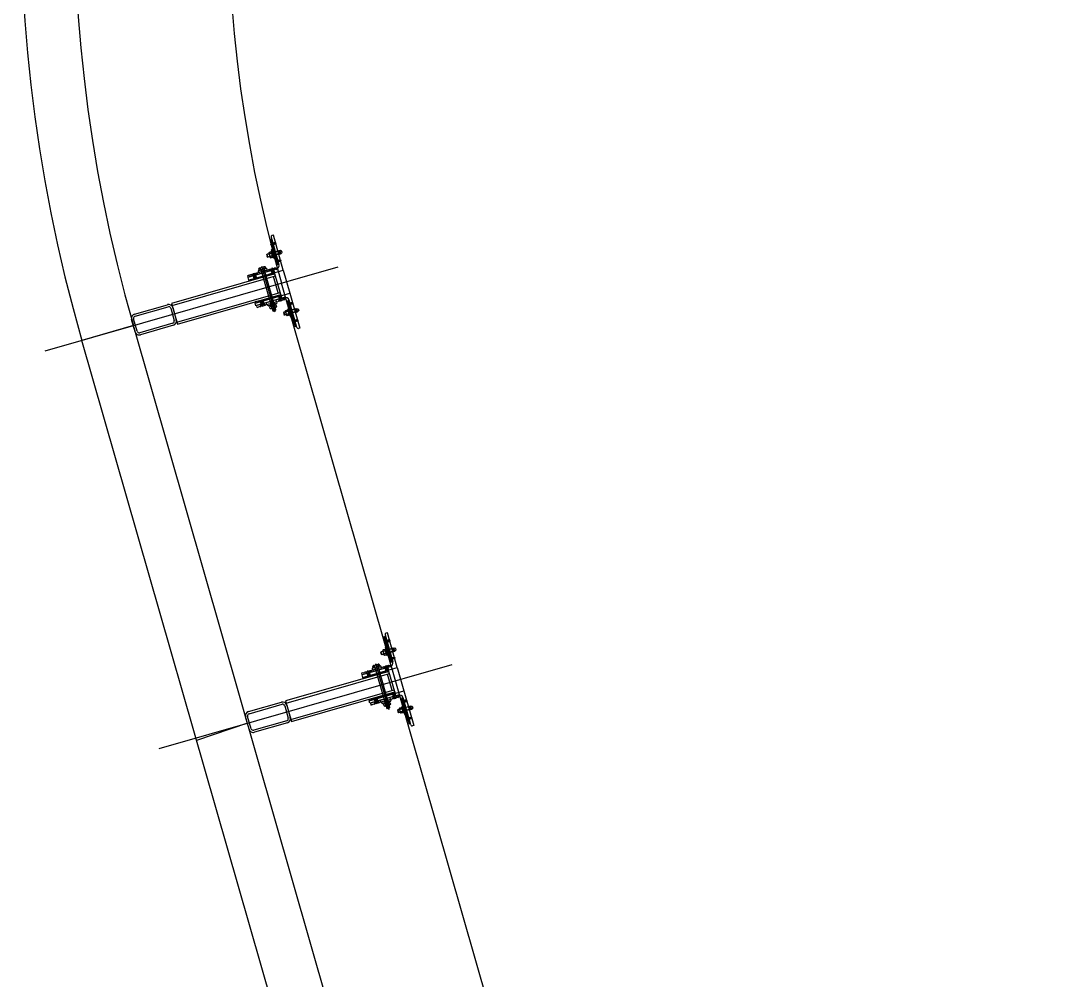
# Model space of a CAD drawing. Extents: x 809487 to 809680, y 818779 to 819225.
# Drawn here: x 809508.9 to 809512.747, y 819021.277 to 819024.859 of the extents above; entities that cross this region are included whole.
import ezdxf

# ---------------------------------------------------------------- set-up
doc = ezdxf.new("R2010")
doc.units = 0
for name, color, linetype in [('Default', 7, 'Continuous'), ('F-Glazing', 7, 'Continuous'), ('MAJ223__', 7, 'Continuous'), ('MAJ292_1', 7, 'Continuous'), ('MAJ292__', 7, 'Continuous'), ('MAJ314__scope', 7, 'Continuous'), ('MAJ318__', 7, 'Continuous'), ('MAJ322__', 7, 'Continuous'), ('MAJ325__', 7, 'Continuous'), ('MAJ520__', 7, 'Continuous'), ('WELDING', 7, 'Continuous')]:
    doc.layers.add(name, color=color, linetype=linetype)

# ---------------------------------------------------------------- blocks, each defined once
blk = doc.blocks.new('A$C62E2240C')
at = {"layer": 'MAJ223__'}
for p, q in [((-0.005, -0.01), (0.0181, -0.01)), ((0.005, -0.0058), (0.0135, -0.0058)), ((0.005, -0.0142), (0.0135, -0.0142)), ((0.0127, -0.005), (0.0127, -0.015))]:
    blk.add_line(p, q, dxfattribs=at)
blk.add_lwpolyline([(0, 0), (0.005, -0.005), (0.005, -0.015), (0, -0.02)], close=True, dxfattribs=at)
for points in [[(0, -0.0113), (0.0033, -0.0113), (0.0033, -0.0088), (0, -0.0088)], [(0.005, -0.005), (0.0127, -0.005), (0.0135, -0.0058), (0.0135, -0.0142), (0.0127, -0.015), (0.005, -0.015)]]:
    blk.add_lwpolyline(points, dxfattribs=at)
blk = doc.blocks.new('TM12NUT')
at = {"layer": 'Default'}
for p, q in [((0.0078, 0), (-0.0078, 0)), ((-0.0104, -0.0015), (-0.0104, -0.0085)), ((-0.0078, -0.01), (0.0078, -0.01)), ((-0.0052, -0.0085), (-0.0052, -0.0015)), ((0.0052, -0.0085), (0.0052, -0.0015)), ((0.0104, -0.0085), (0.0104, -0.0015))]:
    blk.add_line(p, q, dxfattribs=at)
for centre, radius, start, end in [((0, -0.0098), 0.00979, 57.7958, 122.2042), ((0.0078, -0.003), 0.00301, 30, 150), ((-0.0078, -0.003), 0.00301, 30, 150), ((-0.0078, -0.007), 0.00301, 210, 330), ((0, -0.0002), 0.00979, 237.7958, 302.2042), ((0.0078, -0.007), 0.00301, 210, 330)]:
    blk.add_arc(centre, radius, start, end, dxfattribs=at)
blk = doc.blocks.new('M12_WASH')
at = {"layer": 'Default'}
for p, q in [((0.0025, 0.0016), (0, 0.0009)), ((0, -0.0016), (0.0025, -0.0009))]:
    blk.add_line(p, q, dxfattribs=at)
blk.add_lwpolyline([(0, -0.012), (0.0025, -0.012), (0.0025, 0.012), (0, 0.012)], close=True, dxfattribs=at)
blk = doc.blocks.new('A$C392C4054')
at = {"layer": 'Default'}
for p, q in [((0.013, 0.05), (0, 0.05)), ((0.013, 0.047), (0, 0.047)), ((0.0016, 0.0468), (0.0016, 0)), ((0.0114, 0.0468), (0.0114, 0))]:
    blk.add_line(p, q, dxfattribs=at)
at = {"layer": 'MAJ292_1'}
for p, q in [((0.0005, 0.047), (0.0005, 0.0468)), ((0.0125, 0.047), (0.0125, 0.0468))]:
    blk.add_line(p, q, dxfattribs=at)
at = {"layer": 'MAJ318__'}
for p, q in [((0, 0.0517), (0.003, 0.057)), ((0, 0.0468), (0, 0.0517)), ((0.013, 0.0515), (0, 0.0515)), ((0.013, 0.0468), (0, 0.0468)), ((0.0005, 0.0468), (0.0005, 0.0011)), ((0.01, 0.057), (0.003, 0.057)), ((0.013, 0.0517), (0.01, 0.057)), ((0.0125, 0.0468), (0.0125, 0.0011)), ((0.013, 0.0468), (0.013, 0.0517)), ((0.0005, 0.0011), (0.0016, 0)), ((0.0125, 0.0011), (0.0005, 0.0011)), ((0.0054, 0), (0.0016, 0)), ((0.0065, 0.0011), (0.0054, 0)), ((0.0065, 0.0011), (0.0076, 0)), ((0.0114, 0), (0.0076, 0)), ((0.0114, 0), (0.0125, 0.0011))]:
    blk.add_line(p, q, dxfattribs=at)
blk = doc.blocks.new('M06MC13')
at = {"layer": 'Default'}
for p, q in [((-0.005, 0), (0.018, 0)), ((0.003, 0.0025), (0.013, 0.0025)), ((0.0125, -0.003), (0.0125, 0.003)), ((0.003, -0.0025), (0.013, -0.0025))]:
    blk.add_line(p, q, dxfattribs=at)
blk.add_lwpolyline([(0, -0.006), (0.003, -0.003), (0.003, 0.003), (0, 0.006)], close=True, dxfattribs=at)
for points in [[(0, 0.00075), (0.002, 0.00075), (0.002, -0.00075), (0, -0.00075)], [(0.003, -0.003), (0.0125, -0.003), (0.013, -0.0025), (0.013, 0.0025), (0.0125, 0.003), (0.003, 0.003)]]:
    blk.add_lwpolyline(points, dxfattribs=at)
blk = doc.blocks.new('M12HB160')
at = {"layer": 'Default'}
for p, q in [((-0.013, 0), (0.165, 0)), ((0.125, 0.005), (0.16, 0.005)), ((0.159, -0.006), (0.159, 0.006)), ((0.125, -0.005), (0.16, -0.005))]:
    blk.add_line(p, q, dxfattribs=at)
blk.add_lwpolyline([(-0.0065, -0.012), (-0.008, -0.0105), (-0.008, 0.0105), (-0.0065, 0.012), (0, 0.012), (0, -0.012)], close=True, dxfattribs=at)
for points in [[(-0.0064, 0.006), (0, 0.006), (0, 0.012), (-0.0064, 0.012)], [(0, -0.006), (0.159, -0.006), (0.16, -0.005), (0.16, 0.005), (0.159, 0.006), (0, 0.006)], [(0.124, -0.006), (0.125, -0.005), (0.125, 0.005), (0.124, 0.006)], [(-0.0064, -0.012), (0, -0.012), (0, -0.006), (-0.0064, -0.006)]]:
    blk.add_lwpolyline(points, dxfattribs=at)
for centre, radius, start, end in [((-0.0044, 0.009), 0.0036, 123.6264, 236.3736), ((0.004, 0), 0.012, 150, 210), ((-0.0044, -0.009), 0.0036, 123.6264, 236.3736)]:
    blk.add_arc(centre, radius, start, end, dxfattribs=at)
blk = doc.blocks.new('M12_NUT1')
at = {"layer": 'Default'}
blk.add_lwpolyline([(0.01, 0.0105), (0.01, -0.0105), (0.0085, -0.012), (0.0015, -0.012), (0, -0.0105), (0, 0.0105), (0.0015, 0.012), (0.0085, 0.012)], close=True, dxfattribs=at)
for points in [[(0.0016, 0.006), (0.0084, 0.006)], [(0.0016, 0.006), (0.0084, 0.006)], [(0.0084, -0.006), (0.0016, -0.006)], [(0.0084, -0.006), (0.0016, -0.006)]]:
    blk.add_lwpolyline(points, dxfattribs=at)
for centre, radius, start, end in [((0.0036, 0.009), 0.0036, 123.6264, 236.3736), ((0.012, 0), 0.012, 150, 210), ((0.0064, 0.009), 0.0036, 303.6264, 56.3736), ((-0.002, 0), 0.012, 330, 30), ((0.0036, -0.009), 0.0036, 123.6264, 236.3736), ((0.0064, -0.009), 0.0036, 303.6264, 56.3736)]:
    blk.add_arc(centre, radius, start, end, dxfattribs=at)

msp = doc.modelspace()

# ---------------------------------------------------------------- linework, layer by layer
at = {"layer": 'F-Glazing'}
for p, q in [((809508.9915, 819023.6265), (809510.0854, 819023.9402)), ((809509.8617, 819023.8427), (809509.844, 819023.9042)), ((809509.8808, 819023.9283), (809509.8808, 819023.9283)), ((809509.8808, 819023.9283), (809509.9056, 819023.8418)), ((809509.4169, 819022.143), (809510.5108, 819022.4567)), ((809510.3062, 819022.4448), (809510.3062, 819022.4448)), ((809510.3062, 819022.4448), (809510.331, 819022.3583)), ((809510.287, 819022.3592), (809510.2694, 819022.4208))]:
    msp.add_line(p, q, dxfattribs=at)
for points in [[(809509.8495, 819023.9141), (809509.8481, 819023.9189), (809509.7536, 819023.8866), (809509.7522, 819023.8914)], [(809509.8716, 819023.8372), (809509.8729, 819023.8324), (809509.7756, 819023.8097), (809509.777, 819023.8049)], [(809510.2749, 819022.4306), (809510.2735, 819022.4355), (809510.179, 819022.4031), (809510.1776, 819022.408)], [(809510.2969, 819022.3537), (809510.2983, 819022.3489), (809510.201, 819022.3262), (809510.2024, 819022.3214)]]:
    msp.add_lwpolyline(points, close=True, dxfattribs=at)
at = {"layer": 'MAJ223__'}
for points in [[(809509.7855, 819023.9192), (809509.7874, 819023.9182), (809509.7884, 819023.92), (809509.7902, 819023.919), (809509.7913, 819023.9208), (809509.7931, 819023.9198), (809509.7942, 819023.9217), (809509.796, 819023.9206), (809509.797, 819023.9225), (809509.7989, 819023.9215), (809509.7999, 819023.9233), (809509.8018, 819023.9223), (809509.8028, 819023.9241), (809509.8047, 819023.9231), (809509.8057, 819023.925), (809509.8075, 819023.9239), (809509.8086, 819023.9258), (809509.8104, 819023.9248), (809509.8115, 819023.9266), (809509.8133, 819023.9256), (809509.8143, 819023.9275), (809509.8162, 819023.9264), (809509.8172, 819023.9283), (809509.8191, 819023.9273), (809509.8201, 819023.9291), (809509.822, 819023.9281), (809509.8236, 819023.9223), (809509.7861, 819023.9116), (809509.7845, 819023.9173)], [(809509.82, 819023.799), (809509.821, 819023.8009), (809509.8228, 819023.7999), (809509.8239, 819023.8017), (809509.8257, 819023.8007), (809509.8268, 819023.8025), (809509.8286, 819023.8015), (809509.8296, 819023.8034), (809509.8315, 819023.8023), (809509.8325, 819023.8042), (809509.8344, 819023.8032), (809509.8354, 819023.805), (809509.8373, 819023.804), (809509.8383, 819023.8058), (809509.8401, 819023.8048), (809509.8412, 819023.8067), (809509.843, 819023.8056), (809509.8441, 819023.8075), (809509.8459, 819023.8065), (809509.8469, 819023.8083), (809509.8488, 819023.8073), (809509.8498, 819023.8091), (809509.8517, 819023.8081), (809509.8527, 819023.81), (809509.8546, 819023.8089), (809509.8556, 819023.8108), (809509.8539, 819023.8166), (809509.8165, 819023.8058), (809509.8181, 819023.8001)], [(809510.2109, 819022.4357), (809510.2127, 819022.4347), (809510.2138, 819022.4365), (809510.2156, 819022.4355), (809510.2167, 819022.4374), (809510.2185, 819022.4363), (809510.2195, 819022.4382), (809510.2214, 819022.4372), (809510.2224, 819022.439), (809510.2243, 819022.438), (809510.2253, 819022.4398), (809510.2272, 819022.4388), (809510.2282, 819022.4407), (809510.23, 819022.4396), (809510.2311, 819022.4415), (809510.2329, 819022.4405), (809510.234, 819022.4423), (809510.2358, 819022.4413), (809510.2368, 819022.4431), (809510.2387, 819022.4421), (809510.2397, 819022.444), (809510.2416, 819022.4429), (809510.2426, 819022.4448), (809510.2445, 819022.4438), (809510.2455, 819022.4456), (809510.2473, 819022.4446), (809510.249, 819022.4388), (809510.2115, 819022.4281), (809510.2099, 819022.4338)], [(809510.2453, 819022.3155), (809510.2464, 819022.3174), (809510.2482, 819022.3164), (809510.2493, 819022.3182), (809510.2511, 819022.3172), (809510.2521, 819022.3191), (809510.254, 819022.318), (809510.255, 819022.3199), (809510.2569, 819022.3189), (809510.2579, 819022.3207), (809510.2598, 819022.3197), (809510.2608, 819022.3215), (809510.2626, 819022.3205), (809510.2637, 819022.3224), (809510.2655, 819022.3213), (809510.2666, 819022.3232), (809510.2684, 819022.3222), (809510.2694, 819022.324), (809510.2713, 819022.323), (809510.2723, 819022.3248), (809510.2742, 819022.3238), (809510.2752, 819022.3257), (809510.2771, 819022.3246), (809510.2781, 819022.3265), (809510.2799, 819022.3255), (809510.281, 819022.3273), (809510.2793, 819022.3331), (809510.2418, 819022.3223), (809510.2435, 819022.3166)]]:
    msp.add_lwpolyline(points, close=True, dxfattribs=at)
at = {"layer": 'MAJ292__'}
for p, q in [((809509.4661, 819023.7959), (809509.8517, 819023.9064)), ((809509.4837, 819023.7343), (809509.8694, 819023.8449)), ((809509.8915, 819022.3124), (809510.2771, 819022.423)), ((809509.9091, 819022.2509), (809510.2947, 819022.3614))]:
    msp.add_line(p, q, dxfattribs=at)
for points in [[(809509.7483, 819023.9007), (809509.751, 819023.8911), (809509.8808, 819023.9283), (809509.8436, 819024.0581), (809509.8388, 819024.0567)], [(809509.8353, 819024.0505), (809509.8643, 819023.9496)], [(809509.854, 819023.931), (809509.7483, 819023.9007)], [(809509.7786, 819023.795), (809509.7758, 819023.8046), (809509.9056, 819023.8418), (809509.9428, 819023.712), (809509.938, 819023.7106)], [(809509.8843, 819023.8253), (809509.7786, 819023.795)], [(809509.3255, 819023.7639), (809509.4485, 819023.7991)], [(809509.3277, 819023.7562), (809509.4507, 819023.7915)], [(809509.4606, 819023.786), (809509.4738, 819023.7398)], [(809509.4683, 819023.7882), (809509.4815, 819023.742)], [(809509.9318, 819023.7141), (809509.9029, 819023.815)], [(809509.3277, 819023.6979), (809509.3145, 819023.7441)], [(809509.3354, 819023.7001), (809509.3222, 819023.7463)], [(809509.4683, 819023.7299), (809509.3453, 819023.6946)], [(809509.4706, 819023.7222), (809509.3475, 819023.687)], [(809510.1736, 819022.4172), (809510.1764, 819022.4076), (809510.3062, 819022.4448), (809510.269, 819022.5746), (809510.2641, 819022.5732)], [(809510.2607, 819022.567), (809510.2897, 819022.4661)], [(809510.2794, 819022.4475), (809510.1736, 819022.4172)], [(809510.204, 819022.3115), (809510.2012, 819022.3211), (809510.331, 819022.3583), (809510.3682, 819022.2285), (809510.3634, 819022.2272)], [(809510.3097, 819022.3418), (809510.204, 819022.3115)], [(809510.3572, 819022.2306), (809510.3282, 819022.3315)], [(809509.7508, 819022.2804), (809509.8739, 819022.3157)], [(809509.753, 819022.2727), (809509.8761, 819022.308)], [(809509.886, 819022.3025), (809509.8992, 819022.2563)], [(809509.8937, 819022.3047), (809509.9069, 819022.2586)], [(809509.7531, 819022.2144), (809509.7399, 819022.2606)], [(809509.7608, 819022.2167), (809509.7476, 819022.2628)], [(809509.8937, 819022.2464), (809509.7707, 819022.2112)], [(809509.8959, 819022.2388), (809509.7729, 819022.2035)]]:
    msp.add_lwpolyline(points, dxfattribs=at)
for points in [[(809509.4639, 819023.8036), (809509.4859, 819023.7266), (809509.8716, 819023.8372), (809509.8495, 819023.9141)], [(809509.8893, 819022.3201), (809509.9113, 819022.2432), (809510.2969, 819022.3537), (809510.2749, 819022.4306)]]:
    msp.add_lwpolyline(points, close=True, dxfattribs=at)
for centre, radius, start, end in [((809509.8401, 819024.0519), 0.005, 106, 196), ((809509.8499, 819023.9454), 0.015, 286, 16), ((809509.8884, 819023.8109), 0.015, 16, 106), ((809509.4529, 819023.7838), 0.016, 16, 106), ((809509.4529, 819023.7838), 0.008, 16, 106), ((809509.3299, 819023.7485), 0.016, 106, 196), ((809509.3299, 819023.7485), 0.008, 106, 196), ((809509.4661, 819023.7376), 0.008, 286, 16), ((809509.4661, 819023.7376), 0.016, 286, 16), ((809509.9366, 819023.7154), 0.005, 196, 286), ((809509.3431, 819023.7023), 0.016, 196, 286), ((809509.3431, 819023.7023), 0.008, 196, 286), ((809510.2655, 819022.5684), 0.005, 106, 196), ((809510.2752, 819022.462), 0.015, 286, 16), ((809510.3138, 819022.3274), 0.015, 16, 106), ((809509.8783, 819022.3003), 0.016, 16, 106), ((809509.8783, 819022.3003), 0.008, 16, 106), ((809509.7552, 819022.265), 0.016, 106, 196), ((809509.7552, 819022.265), 0.008, 106, 196), ((809509.8915, 819022.2541), 0.008, 286, 16), ((809509.8915, 819022.2541), 0.016, 286, 16), ((809509.7685, 819022.2189), 0.016, 196, 286), ((809509.7685, 819022.2189), 0.008, 196, 286), ((809510.362, 819022.232), 0.005, 196, 286)]:
    msp.add_arc(centre, radius, start, end, dxfattribs=at)
at = {"layer": 'MAJ314__scope'}
for p, q in [((809512.7472, 819013.8592), (809509.874, 819023.8795)), ((809509.3211, 819023.721), (809509.1289, 819023.6659)), ((809512.3134, 819013.2856), (809509.3211, 819023.721)), ((809512.124, 819013.2204), (809509.1289, 819023.6659)), ((809509.7465, 819022.2375), (809509.5571, 819022.1723))]:
    msp.add_line(p, q, dxfattribs=at)
for radius, start in [(5.8978, 121.98269), (5.6978, 121.9824), (5.1227, 121.9992)]:
    msp.add_arc((809514.7982, 819025.2915), radius, start, 196, dxfattribs=at)
at = {"layer": 'MAJ322__'}
for points in [[(809509.8311, 819024.0435), (809509.8369, 819024.0451), (809509.8644, 819023.9492), (809509.8586, 819023.9475)], [(809509.854, 819023.931), (809509.7501, 819023.9012), (809509.748, 819023.9084), (809509.7499, 819023.9074), (809509.7509, 819023.9093), (809509.7528, 819023.9082), (809509.7538, 819023.9101), (809509.7556, 819023.9091), (809509.7567, 819023.9109), (809509.7585, 819023.9099), (809509.7596, 819023.9117), (809509.7614, 819023.9107), (809509.7624, 819023.9126), (809509.7643, 819023.9115), (809509.7653, 819023.9134), (809509.7672, 819023.9124), (809509.7682, 819023.9142), (809509.7701, 819023.9132), (809509.7711, 819023.915), (809509.7729, 819023.914), (809509.774, 819023.9159), (809509.7758, 819023.9148), (809509.7769, 819023.9167), (809509.7787, 819023.9157), (809509.7797, 819023.9175), (809509.7816, 819023.9165), (809509.7826, 819023.9184), (809509.7845, 819023.9173), (809509.7855, 819023.9192), (809509.7874, 819023.9182), (809509.7884, 819023.92), (809509.7902, 819023.919), (809509.7913, 819023.9208), (809509.7931, 819023.9198), (809509.7942, 819023.9217), (809509.796, 819023.9206), (809509.797, 819023.9225), (809509.7989, 819023.9215), (809509.7999, 819023.9233), (809509.8018, 819023.9223), (809509.8028, 819023.9241), (809509.8047, 819023.9231), (809509.8057, 819023.925), (809509.8075, 819023.9239), (809509.8086, 819023.9258), (809509.8104, 819023.9248), (809509.8115, 819023.9266), (809509.8133, 819023.9256), (809509.8143, 819023.9275), (809509.8162, 819023.9264), (809509.8172, 819023.9283), (809509.8191, 819023.9273), (809509.8201, 819023.9291), (809509.822, 819023.9281), (809509.823, 819023.9299), (809509.8249, 819023.9289), (809509.8259, 819023.9308), (809509.8277, 819023.9297), (809509.8288, 819023.9316), (809509.8306, 819023.9306), (809509.8316, 819023.9324), (809509.8335, 819023.9314), (809509.8345, 819023.9332), (809509.8364, 819023.9322), (809509.8374, 819023.9341), (809509.8393, 819023.933), (809509.8403, 819023.9349), (809509.8422, 819023.9339), (809509.8432, 819023.9357), (809509.845, 819023.9347), (809509.8461, 819023.9365), (809509.8479, 819023.9355), (809509.849, 819023.9374), (809509.8508, 819023.9363), (809509.8509, 819023.9364), (809509.8519, 819023.9382)], [(809509.8843, 819023.8253), (809509.7804, 819023.7955), (809509.7825, 819023.7883), (809509.7835, 819023.7901), (809509.7854, 819023.7891), (809509.7864, 819023.791), (809509.7882, 819023.7899), (809509.7893, 819023.7918), (809509.7911, 819023.7908), (809509.7922, 819023.7926), (809509.794, 819023.7916), (809509.795, 819023.7934), (809509.7969, 819023.7924), (809509.7979, 819023.7943), (809509.7998, 819023.7932), (809509.8008, 819023.7951), (809509.8027, 819023.7941), (809509.8037, 819023.7959), (809509.8055, 819023.7949), (809509.8066, 819023.7967), (809509.8084, 819023.7957), (809509.8095, 819023.7976), (809509.8113, 819023.7965), (809509.8123, 819023.7984), (809509.8142, 819023.7974), (809509.8152, 819023.7992), (809509.8171, 819023.7982), (809509.8181, 819023.8001), (809509.82, 819023.799), (809509.821, 819023.8009), (809509.8228, 819023.7999), (809509.8239, 819023.8017), (809509.8257, 819023.8007), (809509.8268, 819023.8025), (809509.8286, 819023.8015), (809509.8296, 819023.8034), (809509.8315, 819023.8023), (809509.8325, 819023.8042), (809509.8344, 819023.8032), (809509.8354, 819023.805), (809509.8373, 819023.804), (809509.8383, 819023.8058), (809509.8401, 819023.8048), (809509.8412, 819023.8067), (809509.843, 819023.8056), (809509.8441, 819023.8075), (809509.8459, 819023.8065), (809509.8469, 819023.8083), (809509.8488, 819023.8073), (809509.8498, 819023.8091), (809509.8517, 819023.8081), (809509.8527, 819023.81), (809509.8546, 819023.8089), (809509.8556, 819023.8108), (809509.8575, 819023.8098), (809509.8585, 819023.8116), (809509.8603, 819023.8106), (809509.8614, 819023.8125), (809509.8632, 819023.8114), (809509.8642, 819023.8133), (809509.8661, 819023.8123), (809509.8671, 819023.8141), (809509.869, 819023.8131), (809509.87, 819023.8149), (809509.8719, 819023.8139), (809509.8729, 819023.8158), (809509.8748, 819023.8147), (809509.8758, 819023.8166), (809509.8776, 819023.8156), (809509.8787, 819023.8174), (809509.8805, 819023.8164), (809509.8815, 819023.8182), (809509.8834, 819023.8172), (809509.8844, 819023.8191), (809509.8845, 819023.8191), (809509.8864, 819023.8181)], [(809509.9245, 819023.7178), (809509.9303, 819023.7194), (809509.9027, 819023.8154), (809509.897, 819023.8138)], [(809510.2565, 819022.56), (809510.2623, 819022.5617), (809510.2898, 819022.4657), (809510.284, 819022.464)], [(809510.2794, 819022.4475), (809510.1755, 819022.4177), (809510.1734, 819022.425), (809510.1753, 819022.4239), (809510.1763, 819022.4258), (809510.1781, 819022.4248), (809510.1792, 819022.4266), (809510.181, 819022.4256), (809510.1821, 819022.4274), (809510.1839, 819022.4264), (809510.1849, 819022.4283), (809510.1868, 819022.4272), (809510.1878, 819022.4291), (809510.1897, 819022.4281), (809510.1907, 819022.4299), (809510.1926, 819022.4289), (809510.1936, 819022.4307), (809510.1954, 819022.4297), (809510.1965, 819022.4316), (809510.1983, 819022.4305), (809510.1994, 819022.4324), (809510.2012, 819022.4314), (809510.2022, 819022.4332), (809510.2041, 819022.4322), (809510.2051, 819022.434), (809510.207, 819022.433), (809510.208, 819022.4349), (809510.2099, 819022.4338), (809510.2109, 819022.4357), (809510.2127, 819022.4347), (809510.2138, 819022.4365), (809510.2156, 819022.4355), (809510.2167, 819022.4374), (809510.2185, 819022.4363), (809510.2195, 819022.4382), (809510.2214, 819022.4372), (809510.2224, 819022.439), (809510.2243, 819022.438), (809510.2253, 819022.4398), (809510.2272, 819022.4388), (809510.2282, 819022.4407), (809510.23, 819022.4396), (809510.2311, 819022.4415), (809510.2329, 819022.4405), (809510.234, 819022.4423), (809510.2358, 819022.4413), (809510.2368, 819022.4431), (809510.2387, 819022.4421), (809510.2397, 819022.444), (809510.2416, 819022.4429), (809510.2426, 819022.4448), (809510.2445, 819022.4438), (809510.2455, 819022.4456), (809510.2473, 819022.4446), (809510.2484, 819022.4465), (809510.2502, 819022.4454), (809510.2513, 819022.4473), (809510.2531, 819022.4463), (809510.2541, 819022.4481), (809510.256, 819022.4471), (809510.257, 819022.4489), (809510.2589, 819022.4479), (809510.2599, 819022.4498), (809510.2618, 819022.4487), (809510.2628, 819022.4506), (809510.2647, 819022.4496), (809510.2657, 819022.4514), (809510.2675, 819022.4504), (809510.2686, 819022.4522), (809510.2704, 819022.4512), (809510.2714, 819022.4531), (809510.2733, 819022.452), (809510.2743, 819022.4539), (809510.2762, 819022.4529), (809510.2763, 819022.4529), (809510.2773, 819022.4547)], [(809510.3097, 819022.3418), (809510.2058, 819022.312), (809510.2079, 819022.3048), (809510.2089, 819022.3067), (809510.2107, 819022.3056), (809510.2118, 819022.3075), (809510.2136, 819022.3064), (809510.2146, 819022.3083), (809510.2165, 819022.3073), (809510.2175, 819022.3091), (809510.2194, 819022.3081), (809510.2204, 819022.31), (809510.2223, 819022.3089), (809510.2233, 819022.3108), (809510.2252, 819022.3098), (809510.2262, 819022.3116), (809510.228, 819022.3106), (809510.2291, 819022.3124), (809510.2309, 819022.3114), (809510.232, 819022.3133), (809510.2338, 819022.3122), (809510.2348, 819022.3141), (809510.2367, 819022.3131), (809510.2377, 819022.3149), (809510.2396, 819022.3139), (809510.2406, 819022.3157), (809510.2425, 819022.3147), (809510.2435, 819022.3166), (809510.2453, 819022.3155), (809510.2464, 819022.3174), (809510.2482, 819022.3164), (809510.2493, 819022.3182), (809510.2511, 819022.3172), (809510.2521, 819022.3191), (809510.254, 819022.318), (809510.255, 819022.3199), (809510.2569, 819022.3189), (809510.2579, 819022.3207), (809510.2598, 819022.3197), (809510.2608, 819022.3215), (809510.2626, 819022.3205), (809510.2637, 819022.3224), (809510.2655, 819022.3213), (809510.2666, 819022.3232), (809510.2684, 819022.3222), (809510.2694, 819022.324), (809510.2713, 819022.323), (809510.2723, 819022.3248), (809510.2742, 819022.3238), (809510.2752, 819022.3257), (809510.2771, 819022.3246), (809510.2781, 819022.3265), (809510.2799, 819022.3255), (809510.281, 819022.3273), (809510.2828, 819022.3263), (809510.2839, 819022.3282), (809510.2857, 819022.3271), (809510.2867, 819022.329), (809510.2886, 819022.3279), (809510.2896, 819022.3298), (809510.2915, 819022.3288), (809510.2925, 819022.3306), (809510.2944, 819022.3296), (809510.2954, 819022.3315), (809510.2973, 819022.3304), (809510.2983, 819022.3323), (809510.3001, 819022.3313), (809510.3012, 819022.3331), (809510.303, 819022.3321), (809510.304, 819022.3339), (809510.3059, 819022.3329), (809510.3069, 819022.3348), (809510.3088, 819022.3337), (809510.3098, 819022.3356), (809510.3099, 819022.3356), (809510.3118, 819022.3346)], [(809510.3499, 819022.2343), (809510.3557, 819022.2359), (809510.3281, 819022.3319), (809510.3224, 819022.3303)]]:
    msp.add_lwpolyline(points, close=True, dxfattribs=at)
for points in [[(809509.8451, 819023.973), (809509.8415, 819023.9854), (809509.8422, 819023.9883), (809509.8401, 819023.9904), (809509.8363, 819024.0037)], [(809509.8369, 819024.005), (809509.8432, 819024.0068), (809509.8526, 819023.9741), (809509.8463, 819023.9723)], [(809509.7865, 819023.9247), (809509.7879, 819023.9199), (809509.7884, 819023.92), (809509.7902, 819023.919), (809509.7913, 819023.9208), (809509.7931, 819023.9198), (809509.7942, 819023.9217), (809509.796, 819023.9206), (809509.797, 819023.9225), (809509.7989, 819023.9215), (809509.7999, 819023.9233)], [(809509.818, 819023.9347), (809509.8056, 819023.9312), (809509.8035, 819023.929), (809509.8006, 819023.9297), (809509.7872, 819023.9259)], [(809509.7999, 819023.9233), (809509.8018, 819023.9223), (809509.8028, 819023.9241), (809509.8047, 819023.9231), (809509.8057, 819023.925), (809509.8075, 819023.9239), (809509.8086, 819023.9258), (809509.8104, 819023.9248), (809509.8115, 819023.9266), (809509.8133, 819023.9256), (809509.8143, 819023.9275), (809509.8162, 819023.9264), (809509.8172, 819023.9283), (809509.8191, 819023.9273), (809509.8201, 819023.9291), (809509.8206, 819023.9292), (809509.8192, 819023.934)], [(809509.8237, 819023.7949), (809509.8224, 819023.7997), (809509.8228, 819023.7999), (809509.8239, 819023.8017), (809509.8257, 819023.8007), (809509.8268, 819023.8025), (809509.8286, 819023.8015), (809509.8296, 819023.8034), (809509.8315, 819023.8023), (809509.8325, 819023.8042), (809509.8344, 819023.8032)], [(809509.8557, 819023.803), (809509.8433, 819023.7995), (809509.8404, 819023.8002), (809509.8383, 819023.7981), (809509.825, 819023.7942)], [(809509.8344, 819023.8032), (809509.8354, 819023.805), (809509.8373, 819023.804), (809509.8383, 819023.8058), (809509.8401, 819023.8048), (809509.8412, 819023.8067), (809509.843, 819023.8056), (809509.8441, 819023.8075), (809509.8459, 819023.8065), (809509.8469, 819023.8083), (809509.8488, 819023.8073), (809509.8498, 819023.8091), (809509.8517, 819023.8081), (809509.8527, 819023.81), (809509.8546, 819023.8089), (809509.855, 819023.8091), (809509.8564, 819023.8043)], [(809509.899, 819023.785), (809509.9026, 819023.7726), (809509.9047, 819023.7705), (809509.904, 819023.7676), (809509.9078, 819023.7542)], [(809509.9091, 819023.7535), (809509.9153, 819023.7553), (809509.9059, 819023.788), (809509.8997, 819023.7862)], [(809510.2705, 819022.4895), (809510.2669, 819022.5019), (809510.2676, 819022.5048), (809510.2655, 819022.5069), (809510.2616, 819022.5203)], [(809510.2623, 819022.5215), (809510.2686, 819022.5233), (809510.2779, 819022.4906), (809510.2717, 819022.4888)], [(809510.2119, 819022.4412), (809510.2133, 819022.4364), (809510.2138, 819022.4365), (809510.2156, 819022.4355), (809510.2167, 819022.4374), (809510.2185, 819022.4363), (809510.2195, 819022.4382), (809510.2214, 819022.4372), (809510.2224, 819022.439), (809510.2243, 819022.438), (809510.2253, 819022.4398)], [(809510.2434, 819022.4513), (809510.231, 819022.4477), (809510.2289, 819022.4455), (809510.226, 819022.4463), (809510.2126, 819022.4424)], [(809510.2253, 819022.4398), (809510.2272, 819022.4388), (809510.2282, 819022.4407), (809510.23, 819022.4396), (809510.2311, 819022.4415), (809510.2329, 819022.4405), (809510.234, 819022.4423), (809510.2358, 819022.4413), (809510.2368, 819022.4431), (809510.2387, 819022.4421), (809510.2397, 819022.444), (809510.2416, 819022.4429), (809510.2426, 819022.4448), (809510.2445, 819022.4438), (809510.2455, 819022.4456), (809510.246, 819022.4458), (809510.2446, 819022.4506)], [(809510.2491, 819022.3114), (809510.2477, 819022.3162), (809510.2482, 819022.3164), (809510.2493, 819022.3182), (809510.2511, 819022.3172), (809510.2521, 819022.3191), (809510.254, 819022.318), (809510.255, 819022.3199), (809510.2569, 819022.3189), (809510.2579, 819022.3207), (809510.2598, 819022.3197)], [(809510.2811, 819022.3196), (809510.2687, 819022.316), (809510.2658, 819022.3167), (809510.2637, 819022.3146), (809510.2504, 819022.3107)], [(809510.2598, 819022.3197), (809510.2608, 819022.3215), (809510.2626, 819022.3205), (809510.2637, 819022.3224), (809510.2655, 819022.3213), (809510.2666, 819022.3232), (809510.2684, 819022.3222), (809510.2694, 819022.324), (809510.2713, 819022.323), (809510.2723, 819022.3248), (809510.2742, 819022.3238), (809510.2752, 819022.3257), (809510.2771, 819022.3246), (809510.2781, 819022.3265), (809510.2799, 819022.3255), (809510.2804, 819022.3256), (809510.2818, 819022.3208)], [(809510.3244, 819022.3015), (809510.3279, 819022.2891), (809510.3301, 819022.287), (809510.3294, 819022.2841), (809510.3332, 819022.2707)], [(809510.3344, 819022.27), (809510.3407, 819022.2718), (809510.3313, 819022.3045), (809510.3251, 819022.3027)]]:
    msp.add_lwpolyline(points, dxfattribs=at)
for centre, start, end in [((809509.8372, 819024.004), 106, 196), ((809509.846, 819023.9733), 196, 286), ((809509.7875, 819023.925), 106, 196), ((809509.8183, 819023.9338), 16, 106), ((809509.8247, 819023.7952), 196, 286), ((809509.8555, 819023.804), 286, 16), ((809509.9, 819023.7852), 106, 196), ((809509.9088, 819023.7545), 196, 286), ((809510.2626, 819022.5205), 106, 196), ((809510.2714, 819022.4898), 196, 286), ((809510.2129, 819022.4415), 106, 196), ((809510.2436, 819022.4503), 16, 106), ((809510.2808, 819022.3205), 286, 16), ((809510.2501, 819022.3117), 196, 286), ((809510.3253, 819022.3018), 106, 196), ((809510.3342, 819022.271), 196, 286)]:
    msp.add_arc(centre, 0.001, start, end, dxfattribs=at)
at = {"layer": 'MAJ325__'}
for p, q in [((809509.8325, 819024.0439), (809509.8601, 819023.9479)), ((809509.8418, 819024.0064), (809509.8511, 819023.9737)), ((809509.9259, 819023.7182), (809509.8984, 819023.8142)), ((809509.9139, 819023.7549), (809509.9045, 819023.7876)), ((809510.2579, 819022.5604), (809510.2855, 819022.4644)), ((809510.2671, 819022.5229), (809510.2765, 819022.4902)), ((809510.3513, 819022.2347), (809510.3238, 819022.3307)), ((809510.3392, 819022.2714), (809510.3299, 819022.3041))]:
    msp.add_line(p, q, dxfattribs=at)

# ---------------------------------------------------------------- block references
at = {"layer": 'MAJ223__'}
for name, p, rotation in [('M06MC13', (809509.838, 819024.025), 15.999998599321689), ('A$C62E2240C', (809509.8484, 819023.9357), -74.00000140067831), ('A$C62E2240C', (809509.7951, 819023.7935), 105.99999859932169), ('M06MC13', (809509.9021, 819023.8014), 15.999998599321689), ('M06MC13', (809510.2634, 819022.5415), 15.999998599321689), ('A$C62E2240C', (809510.2738, 819022.4522), -74.00000140067831), ('A$C62E2240C', (809510.2205, 819022.31), 105.99999859932169), ('M06MC13', (809510.3275, 819022.3179), 15.999998599321689)]:
    msp.add_blockref(name, p, dxfattribs=dict(at, rotation=rotation))
for name, p, yscale, rotation in [('M06MC13', (809509.8564, 819023.9607), -1.0000000000000002, 15.999998599321682), ('A$C62E2240C', (809509.7615, 819023.9107), -1, -74.00000140067831), ('A$C62E2240C', (809509.8821, 819023.8184), -1.0000000000000002, 105.9999985993217), ('M06MC13', (809509.9205, 819023.7371), -1.0000000000000002, 15.999998599321682), ('M06MC13', (809510.2818, 819022.4772), -1.0000000000000002, 15.999998599321682), ('A$C62E2240C', (809510.1869, 819022.4273), -1, -74.00000140067831), ('A$C62E2240C', (809510.3074, 819022.3349), -1.0000000000000002, 105.9999985993217), ('M06MC13', (809510.3459, 819022.2536), -1.0000000000000002, 15.999998599321682)]:
    msp.add_blockref(name, p, dxfattribs=dict(at, yscale=yscale, rotation=rotation))
at = {"layer": 'MAJ292__', "rotation": -74.00000140067831}
for name, p in [('M12_WASH', (809509.8408, 819023.7988)), ('M12_NUT1', (809509.8415, 819023.7964)), ('M12_WASH', (809510.2662, 819022.3153)), ('M12_NUT1', (809510.2669, 819022.3129))]:
    msp.add_blockref(name, p, dxfattribs=at)
at = {"layer": 'MAJ520__'}
for name, p, rotation in [('TM12NUT', (809509.8386, 819023.9866), -74.00000140067831), ('M12_WASH', (809509.841, 819023.9873), -164.00000140067831), ('M12HB160', (809509.8031, 819023.9305), -74.00000140067831), ('TM12NUT', (809510.264, 819022.5031), -74.00000140067831), ('M12_WASH', (809510.2664, 819022.5038), -164.00000140067831), ('M12HB160', (809510.2285, 819022.447), -74.00000140067831)]:
    msp.add_blockref(name, p, dxfattribs=dict(at, rotation=rotation))
at = {"layer": 'MAJ520__', "yscale": -1.0000000000000002}
for name, p, rotation in [('M12_WASH', (809509.9031, 819023.7706), -164.00000140067831), ('TM12NUT', (809509.9007, 819023.77), 105.9999985993217), ('TM12NUT', (809510.3261, 819022.2865), 105.9999985993217), ('M12_WASH', (809510.3285, 819022.2872), -164.00000140067831)]:
    msp.add_blockref(name, p, dxfattribs=dict(at, rotation=rotation))
at = {"layer": 'WELDING', "rotation": -74.00000140067831}
for p in [(809509.8189, 819023.9878), (809510.2443, 819022.5043)]:
    msp.add_blockref('A$C392C4054', p, dxfattribs=at)
at = {"layer": 'WELDING', "yscale": -1.0000000000000002, "rotation": 105.9999985993217}
for p in [(809509.8846, 819023.7586), (809510.31, 819022.2751)]:
    msp.add_blockref('A$C392C4054', p, dxfattribs=at)

doc.saveas('drawing.dxf')
